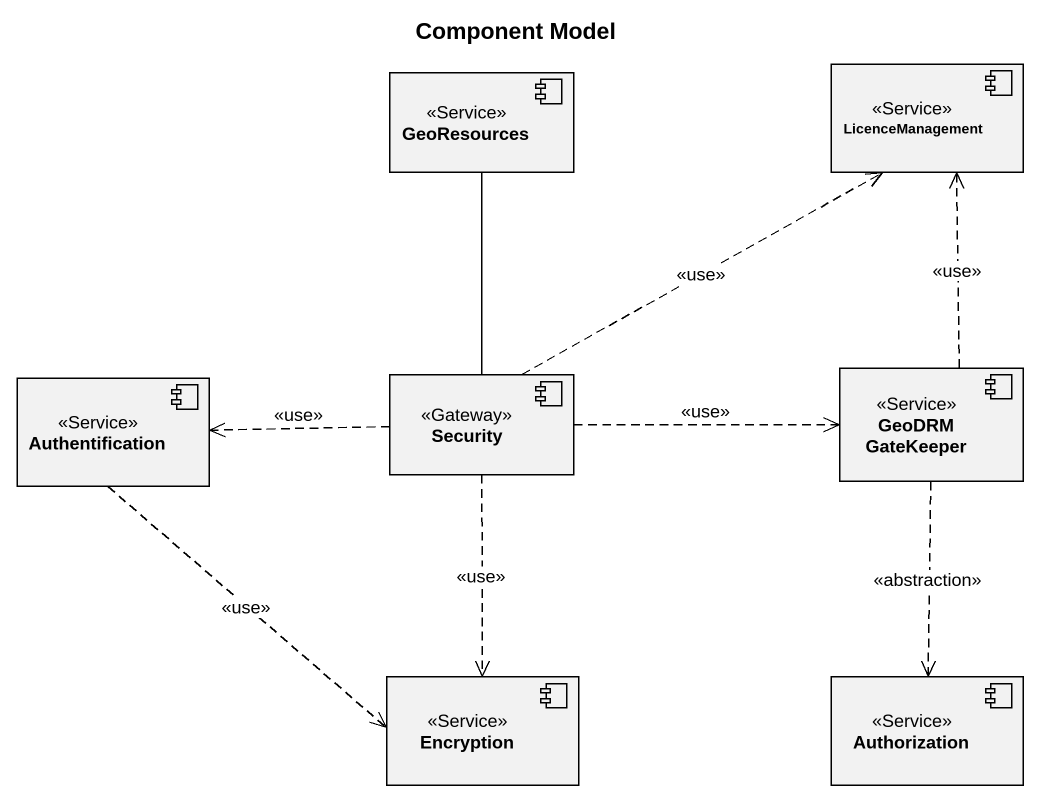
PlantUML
@startuml
title Component Model
component GeoResources <<Service>>
component LicenceManagement <<Service>>
component Authentification <<Service>>
component Security <<Gateway>>
component "GeoDRM GateKeeper" as GeoDRM_GateKeeper <<Service>>
component Encryption <<Service>>
component Authorization <<Service>>
Authentification ..> Encryption : <<use>>
Security -up- GeoResources
Security .up.> LicenceManagement : <<use>>
Security .left.> Authentification : <<use>>
Security .right.> GeoDRM_GateKeeper : <<use>>
Security ..> Encryption : <<use>>
GeoDRM_GateKeeper .up.> LicenceManagement : <<use>>
GeoDRM_GateKeeper ..> Authorization : <<abstraction>>
@enduml
